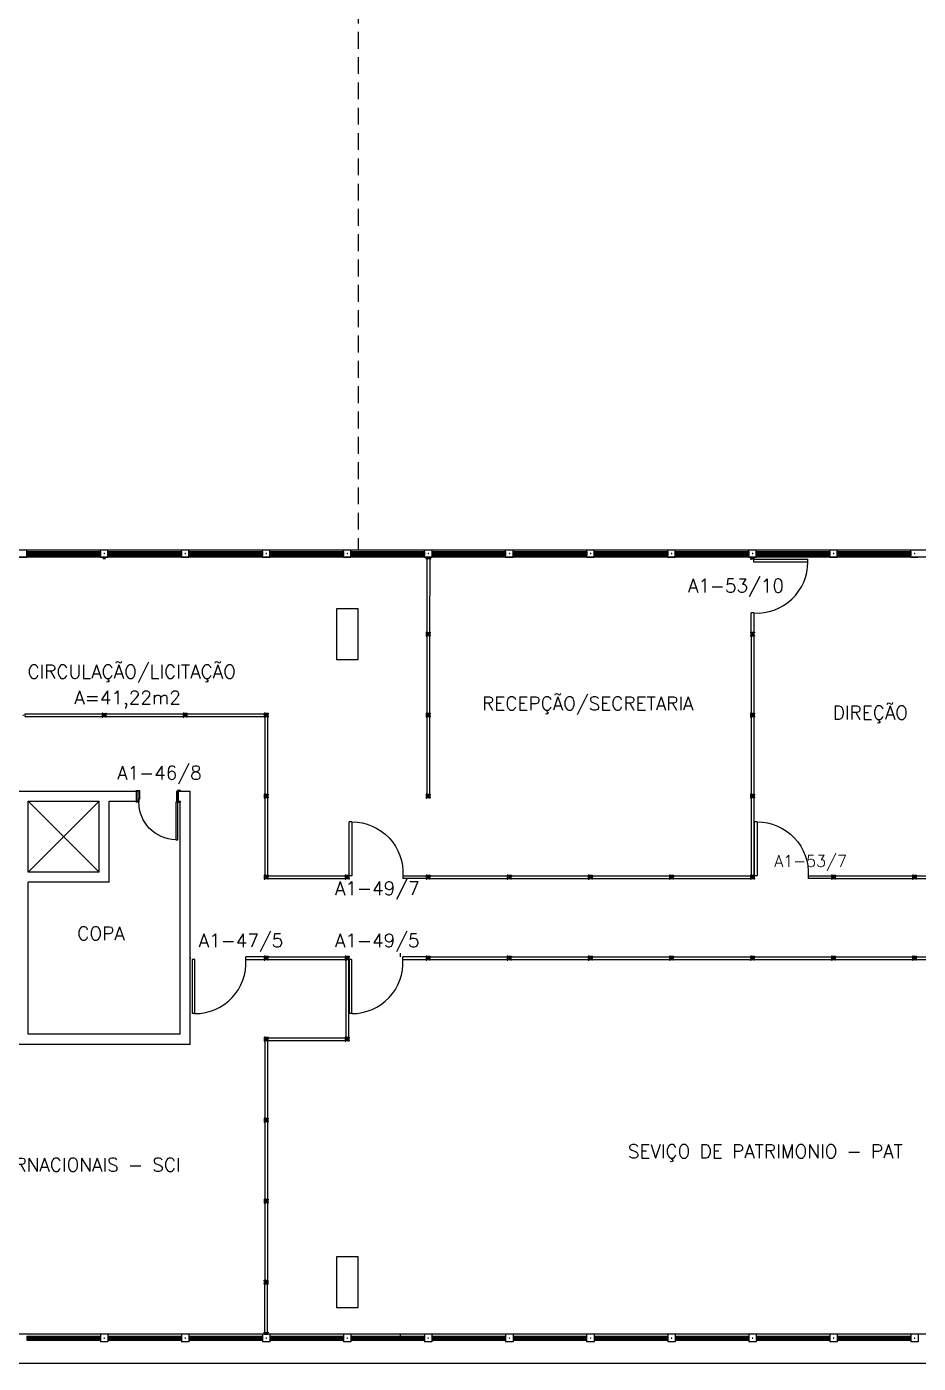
# Model space of a CAD drawing. Extents: x 297.6 to 386.7, y 146.5 to 187.4.
# Drawn here: x 352.9 to 366.1, y 146.48 to 166.28 of the extents above; entities that cross this region are included whole.
import ezdxf
from ezdxf.enums import TextEntityAlignment as Align

# ---------------------------------------------------------------- set-up
doc = ezdxf.new("R2010")
doc.units = 0
doc.header["$MEASUREMENT"] = 0
doc.linetypes.add('HIDDEN', pattern=[0.375, 0.25, -0.125])
doc.layers.get('0').update_dxf_attribs({"linetype": 'CONTINUOUS'})
for name, color, linetype in [('1', 1, 'CONTINUOUS'), ('ALV', 2, 'CONTINUOUS'), ('DIV', 2, 'CONTINUOUS'), ('ESPECIFICAÇÕES', 2, 'CONTINUOUS'), ('ESQ', 1, 'CONTINUOUS'), ('PILAR', 3, 'CONTINUOUS'), ('PISO', 1, 'CONTINUOUS'), ('PORTA', 2, 'CONTINUOUS'), ('TEXTO', 2, 'CONTINUOUS'), ('TEXTO-ENDEREÇO', 2, 'CONTINUOUS'), ('ÁREA', 2, 'CONTINUOUS')]:
    doc.layers.add(name, color=color, linetype=linetype)
doc.styles.add('UNB-100', font='simplex.shx', dxfattribs={"height": 0.2})
doc.styles.add('UNB-100-1', font='simplex.shx', dxfattribs={"height": 0.2})

# ---------------------------------------------------------------- blocks, each defined once
blk = doc.blocks.new('DIVI12')
for p, q in [((-0.004, 0), (0.004, 0)), ((0, 0.004), (0, -0.004)), ((0.025, 0.02), (0.025, -0.02)), ((0.025, 0.02), (1.175, 0.02)), ((1.175, 0.02), (1.175, -0.02)), ((1.204, 0), (1.196, 0)), ((1.2, 0.004), (1.2, -0.004)), ((0.025, -0.02), (1.175, -0.02))]:
    blk.add_line(p, q)
blk = doc.blocks.new('IMONT')
for p, q in [((0, 0.025), (0.02, 0.025)), ((0, 0.025), (0, -0.025)), ((0.02, 0.02), (0.005, 0.02)), ((0.005, 0.02), (0.005, -0.02)), ((0.02, 0.03), (0.02, 0.025)), ((0.02, 0.03), (0.03, 0.03)), ((0.02, -0.02), (0.02, 0.02)), ((0.025, 0.02), (0.025, -0.02)), ((0.025, 0.02), (0.03, 0.02)), ((0.03, 0.03), (0.03, 0.02)), ((0.02, -0.025), (0, -0.025)), ((0.005, -0.02), (0.02, -0.02)), ((0.02, -0.03), (0.02, -0.025)), ((0.03, -0.03), (0.02, -0.03)), ((0.025, -0.02), (0.03, -0.02)), ((0.03, -0.02), (0.03, -0.03))]:
    blk.add_line(p, q)
blk = doc.blocks.new('MONT')
for p, q in [((-0.03, 0.03), (-0.03, 0.02)), ((-0.02, 0.03), (-0.03, 0.03)), ((-0.03, 0.02), (-0.025, 0.02)), ((-0.025, -0.02), (-0.025, 0.02)), ((-0.02, 0.025), (-0.02, 0.03)), ((-0.02, 0.025), (0.02, 0.025)), ((0.02, 0.02), (-0.02, 0.02)), ((-0.02, 0.02), (-0.02, -0.02)), ((-0.004, 0), (0.004, 0)), ((0, 0.004), (0, -0.004)), ((0.02, 0.03), (0.02, 0.025)), ((0.02, 0.03), (0.03, 0.03)), ((0.02, -0.02), (0.02, 0.02)), ((0.025, 0.02), (0.025, -0.02)), ((0.025, 0.02), (0.03, 0.02)), ((0.03, 0.03), (0.03, 0.02)), ((-0.025, -0.02), (-0.03, -0.02)), ((-0.03, -0.02), (-0.03, -0.03)), ((-0.03, -0.03), (-0.02, -0.03)), ((-0.02, -0.02), (0.02, -0.02)), ((0.02, -0.025), (-0.02, -0.025)), ((-0.02, -0.03), (-0.02, -0.025)), ((0.02, -0.03), (0.02, -0.025)), ((0.03, -0.03), (0.02, -0.03)), ((0.025, -0.02), (0.03, -0.02)), ((0.03, -0.02), (0.03, -0.03))]:
    blk.add_line(p, q)
blk = doc.blocks.new('PRTD6')
at = {"linetype": 'Continuous'}
for p, q in [((-0.04, 0.571), (-0.01, 0.571)), ((-0.626, 0), (-0.596, 0)), ((0, 0), (0.03, 0)), ((-0.626, -0.15), (-0.596, -0.15)), ((0, -0.15), (0.03, -0.15))]:
    blk.add_line(p, q, dxfattribs=at)
for p, q in [((-0.04, 0.01), (-0.04, 0.571)), ((-0.01, 0.571), (-0.01, 0.01)), ((-0.626, 0.01), (-0.626, 0)), ((-0.586, 0.01), (-0.626, 0.01)), ((-0.596, 0), (-0.596, -0.15)), ((-0.586, -0.03), (-0.586, 0.01)), ((-0.01, 0.01), (-0.04, 0.01)), ((-0.01, 0.01), (0.03, 0.01)), ((-0.01, -0.03), (-0.01, 0.01)), ((0, 0), (0, -0.15)), ((0.03, 0.01), (0.03, 0)), ((-0.626, -0.15), (-0.626, -0.16)), ((-0.626, -0.16), (-0.576, -0.16)), ((-0.576, -0.03), (-0.586, -0.03)), ((-0.576, -0.16), (-0.576, -0.03)), ((-0.02, -0.03), (-0.01, -0.03)), ((-0.02, -0.16), (-0.02, -0.03)), ((0.03, -0.16), (-0.02, -0.16)), ((0.03, -0.15), (0.03, -0.16))]:
    blk.add_line(p, q)
blk.add_arc((-0.025, 0.01), 0.561, 91.5322, 180, dxfattribs=at)
blk = doc.blocks.new('PDDIV12')
at = {"color": 2}
for p, q in [((-0.07, 0.82), (-0.07, 0.02)), ((-0.03, 0.02), (-0.03, 0.82)), ((-0.825, 0.02), (-1.175, 0.02)), ((-0.825, 0.02), (-0.825, -0.02)), ((-0.07, 0.02), (-0.03, 0.02)), ((-0.01, 0), (0.01, 0)), ((0, -0.01), (0, 0.01)), ((-1.175, -0.02), (-0.825, -0.02))]:
    blk.add_line(p, q, dxfattribs=at)
for p, q in [((-0.07, 0.82), (-0.03, 0.82)), ((-1.2, 0), (-1.21, 0)), ((-1.2, 0.01), (-1.2, -0.01)), ((-1.19, 0), (-1.2, 0)), ((-1.175, 0.02), (-1.175, -0.02))]:
    blk.add_line(p, q)
at = {"color": 1}
blk.add_arc((-0.071, 0.065), 0.755, 89.8981, 183.4171, dxfattribs=at)
blk = doc.blocks.new('PEDIV12')
at = {"linetype": 'Continuous', "xscale": -1}
blk.add_blockref('PDDIV12', (0, 0), dxfattribs=at)

msp = doc.modelspace()

# ---------------------------------------------------------------- linework, layer by layer
at = {"layer": '1', "linetype": 'HIDDEN'}
for p, q in [((357.8, 174.076), (357.8, 158.526)), ((358.425, 152.551), (358.425, 152.497)), ((358.425, 146.905), (358.425, 146.82))]:
    msp.add_line(p, q, dxfattribs=at)
at = {"layer": '1', "linetype": 'Continuous'}
for p, q in [((352.915, 153.751), (353.965, 154.801)), ((352.915, 154.801), (353.965, 153.751))]:
    msp.add_line(p, q, dxfattribs=at)
at = {"layer": 'ALV', "linetype": 'Continuous'}
for p, q in [((351.165, 154.951), (354.515, 154.951)), ((354.515, 154.951), (354.515, 154.801)), ((355.115, 154.801), (355.115, 154.951)), ((355.115, 154.951), (355.315, 154.951)), ((355.315, 151.201), (355.315, 154.951)), ((352.915, 153.751), (352.915, 154.801)), ((352.915, 154.801), (353.965, 154.801)), ((353.915, 154.801), (353.965, 154.801)), ((353.965, 153.751), (353.965, 154.801)), ((354.115, 154.801), (354.515, 154.801)), ((354.115, 153.601), (354.115, 154.801)), ((355.115, 154.801), (355.165, 154.801)), ((355.165, 151.351), (355.165, 154.801)), ((353.965, 153.751), (352.915, 153.751)), ((354.115, 153.601), (352.915, 153.601)), ((352.915, 151.351), (352.915, 153.601)), ((355.165, 151.351), (352.915, 151.351)), ((355.315, 151.201), (347.965, 151.201))]:
    msp.add_line(p, q, dxfattribs=at)
at = {"layer": 'DIV'}
for p, q in [((354.045, 158.416), (354.037, 158.416)), ((354.041, 158.42), (354.041, 158.412)), ((358.845, 158.416), (358.837, 158.416)), ((358.841, 158.42), (358.841, 158.412)), ((363.65, 158.416), (363.63, 158.416)), ((363.644, 158.416), (363.636, 158.416)), ((363.64, 158.406), (363.64, 158.426)), ((363.64, 158.42), (363.64, 158.412)), ((354.061, 158.391), (354.021, 158.391)), ((358.821, 158.391), (358.82, 157.301)), ((358.861, 158.391), (358.821, 158.391)), ((358.861, 158.391), (358.86, 157.301)), ((363.62, 158.391), (363.66, 158.391)), ((363.66, 158.346), (363.66, 158.386)), ((363.66, 158.386), (364.46, 158.386)), ((364.46, 158.346), (363.66, 158.346)), ((364.46, 158.346), (364.46, 158.386)), ((363.62, 157.301), (363.62, 157.591)), ((363.66, 157.591), (363.62, 157.591)), ((363.66, 157.591), (363.66, 157.301)), ((363.62, 157.301), (363.66, 157.301)), ((363.62, 157.301), (363.66, 157.301)), ((363.636, 157.276), (363.644, 157.276)), ((363.64, 157.272), (363.64, 157.28)), ((355.26, 156.101), (355.22, 156.101)), ((355.244, 156.076), (355.236, 156.076)), ((355.24, 156.072), (355.24, 156.08)), ((356.46, 156.101), (356.42, 156.101)), ((356.444, 156.076), (356.436, 156.076)), ((356.44, 156.072), (356.44, 156.08)), ((358.86, 156.101), (358.82, 156.101)), ((358.844, 156.076), (358.836, 156.076)), ((358.84, 156.072), (358.84, 156.08)), ((363.66, 156.101), (363.62, 156.101)), ((363.644, 156.076), (363.636, 156.076)), ((363.64, 156.072), (363.64, 156.08)), ((356.46, 154.901), (356.42, 154.901)), ((356.444, 154.876), (356.436, 154.876)), ((356.44, 154.872), (356.44, 154.88)), ((358.86, 154.901), (358.82, 154.901)), ((358.844, 154.876), (358.836, 154.876)), ((358.84, 154.872), (358.84, 154.88)), ((363.66, 154.901), (363.62, 154.901)), ((363.644, 154.876), (363.636, 154.876)), ((363.64, 154.872), (363.64, 154.88)), ((356.46, 153.701), (356.42, 153.701)), ((356.444, 153.676), (356.436, 153.676)), ((356.44, 153.672), (356.44, 153.68)), ((357.66, 153.701), (357.62, 153.701)), ((357.644, 153.676), (357.636, 153.676)), ((357.64, 153.672), (357.64, 153.68)), ((358.86, 153.701), (358.82, 153.701)), ((358.844, 153.676), (358.836, 153.676)), ((358.84, 153.672), (358.84, 153.68)), ((360.06, 153.701), (360.02, 153.701)), ((360.044, 153.676), (360.036, 153.676)), ((360.04, 153.672), (360.04, 153.68)), ((361.26, 153.701), (361.22, 153.701)), ((361.244, 153.676), (361.236, 153.676)), ((361.24, 153.672), (361.24, 153.68)), ((362.46, 153.701), (362.42, 153.701)), ((362.444, 153.676), (362.436, 153.676)), ((362.44, 153.672), (362.44, 153.68)), ((363.66, 153.701), (363.62, 153.701)), ((363.644, 153.676), (363.636, 153.676)), ((363.64, 153.672), (363.64, 153.68)), ((364.86, 153.701), (364.82, 153.701)), ((364.844, 153.676), (364.836, 153.676)), ((364.84, 153.672), (364.84, 153.68)), ((366.06, 153.701), (366.02, 153.701)), ((366.044, 153.676), (366.036, 153.676)), ((366.04, 153.672), (366.04, 153.68)), ((357.66, 152.501), (357.62, 152.501)), ((357.644, 152.476), (357.636, 152.476)), ((357.64, 152.472), (357.64, 152.48)), ((358.86, 152.501), (358.82, 152.501)), ((358.844, 152.476), (358.836, 152.476)), ((358.84, 152.472), (358.84, 152.48)), ((360.06, 152.501), (360.02, 152.501)), ((360.044, 152.476), (360.036, 152.476)), ((360.04, 152.472), (360.04, 152.48)), ((361.26, 152.501), (361.22, 152.501)), ((361.244, 152.476), (361.236, 152.476)), ((361.24, 152.472), (361.24, 152.48)), ((362.46, 152.501), (362.42, 152.501)), ((362.444, 152.476), (362.436, 152.476)), ((362.44, 152.472), (362.44, 152.48)), ((363.66, 152.501), (363.62, 152.501)), ((363.644, 152.476), (363.636, 152.476)), ((363.64, 152.472), (363.64, 152.48)), ((364.86, 152.501), (364.82, 152.501)), ((364.844, 152.476), (364.836, 152.476)), ((364.84, 152.472), (364.84, 152.48)), ((366.06, 152.501), (366.02, 152.501)), ((366.044, 152.476), (366.036, 152.476)), ((366.04, 152.472), (366.04, 152.48)), ((356.46, 151.301), (356.42, 151.301)), ((356.444, 151.276), (356.436, 151.276)), ((356.44, 151.272), (356.44, 151.28)), ((357.66, 151.301), (357.62, 151.301)), ((357.644, 151.276), (357.636, 151.276)), ((357.64, 151.272), (357.64, 151.28)), ((356.46, 150.101), (356.42, 150.101)), ((356.444, 150.076), (356.436, 150.076)), ((356.44, 150.072), (356.44, 150.08)), ((356.46, 148.901), (356.42, 148.901)), ((356.444, 148.876), (356.436, 148.876)), ((356.44, 148.872), (356.44, 148.88)), ((356.42, 146.93), (356.42, 147.651)), ((356.42, 147.651), (356.46, 147.651)), ((356.42, 147.651), (356.46, 147.651)), ((356.436, 147.676), (356.444, 147.676)), ((356.44, 147.68), (356.44, 147.672)), ((356.46, 146.93), (356.46, 147.651))]:
    msp.add_line(p, q, dxfattribs=at)
at = {"layer": 'DIV', "linetype": 'Continuous'}
msp.add_line((363.66, 157.301), (363.62, 157.301), dxfattribs=at)
at = {"layer": 'DIV', "color": 2}
for p, q in [((355.325, 152.476), (355.305, 152.476)), ((355.315, 152.486), (355.315, 152.466)), ((356.14, 152.456), (356.14, 152.496)), ((356.415, 152.496), (356.14, 152.496)), ((356.46, 152.501), (356.42, 152.501)), ((356.444, 152.476), (356.436, 152.476)), ((356.44, 152.472), (356.44, 152.48)), ((355.345, 152.456), (355.345, 151.656)), ((355.385, 152.456), (355.345, 152.456)), ((355.385, 151.656), (355.385, 152.456)), ((356.14, 152.456), (356.415, 152.456)), ((355.385, 151.656), (355.345, 151.656))]:
    msp.add_line(p, q, dxfattribs=at)
at = {"layer": 'DIV'}
msp.add_arc((363.705, 158.345), 0.755, 266.5829, 0.1019, dxfattribs=at)
at = {"layer": 'DIV', "color": 2}
msp.add_arc((355.387, 152.411), 0.755, 269.8981, 3.4171, dxfattribs=at)
at = {"layer": 'ESQ', "linetype": 'Continuous'}
msp.add_line((376.785, 158.416), (338.496, 158.416), dxfattribs=at)
at = {"layer": 'ESQ'}
for p, q in [((352.786, 158.526), (352.896, 158.526)), ((352.786, 158.416), (352.896, 158.416)), ((352.896, 158.416), (352.896, 158.526)), ((352.896, 158.501), (352.896, 158.441)), ((352.896, 158.501), (353.986, 158.501)), ((352.896, 158.481), (353.986, 158.481)), ((352.896, 158.461), (353.986, 158.461)), ((352.896, 158.441), (353.986, 158.441)), ((353.986, 158.526), (354.096, 158.526)), ((353.986, 158.416), (353.986, 158.526)), ((353.986, 158.501), (353.986, 158.441)), ((353.986, 158.416), (354.096, 158.416)), ((354.037, 158.471), (354.045, 158.471)), ((354.045, 158.471), (354.037, 158.471)), ((354.041, 158.475), (354.041, 158.467)), ((354.041, 158.475), (354.041, 158.467)), ((354.096, 158.416), (354.096, 158.526)), ((354.096, 158.501), (355.186, 158.501)), ((354.096, 158.501), (354.096, 158.441)), ((354.096, 158.481), (355.186, 158.481)), ((354.096, 158.461), (355.186, 158.461)), ((354.096, 158.441), (355.186, 158.441)), ((355.186, 158.526), (355.296, 158.526)), ((355.186, 158.416), (355.186, 158.526)), ((355.186, 158.501), (355.186, 158.441)), ((355.186, 158.416), (355.296, 158.416)), ((355.237, 158.471), (355.245, 158.471)), ((355.245, 158.471), (355.237, 158.471)), ((355.241, 158.475), (355.241, 158.467)), ((355.241, 158.475), (355.241, 158.467)), ((355.296, 158.416), (355.296, 158.526)), ((355.296, 158.501), (355.296, 158.441)), ((355.296, 158.501), (356.386, 158.501)), ((355.296, 158.481), (356.386, 158.481)), ((355.296, 158.461), (356.386, 158.461)), ((355.296, 158.441), (356.386, 158.441)), ((356.386, 158.526), (356.496, 158.526)), ((356.386, 158.416), (356.386, 158.526)), ((356.386, 158.501), (356.386, 158.441)), ((356.386, 158.416), (356.496, 158.416)), ((356.445, 158.471), (356.437, 158.471)), ((356.437, 158.471), (356.445, 158.471)), ((356.441, 158.475), (356.441, 158.467)), ((356.441, 158.475), (356.441, 158.467)), ((356.496, 158.416), (356.496, 158.526)), ((356.496, 158.501), (356.496, 158.441)), ((356.496, 158.501), (357.586, 158.501)), ((356.496, 158.481), (357.586, 158.481)), ((356.496, 158.461), (357.586, 158.461)), ((356.496, 158.441), (357.586, 158.441)), ((357.586, 158.526), (357.696, 158.526)), ((357.586, 158.416), (357.586, 158.526)), ((357.586, 158.501), (357.586, 158.441)), ((357.586, 158.416), (357.696, 158.416)), ((357.637, 158.471), (357.645, 158.471)), ((357.645, 158.471), (357.637, 158.471)), ((357.641, 158.475), (357.641, 158.467)), ((357.641, 158.475), (357.641, 158.467)), ((357.696, 158.416), (357.696, 158.526)), ((357.696, 158.501), (357.696, 158.441)), ((357.696, 158.501), (358.786, 158.501)), ((357.696, 158.481), (358.786, 158.481)), ((357.696, 158.461), (358.786, 158.461)), ((357.696, 158.441), (358.786, 158.441)), ((358.786, 158.526), (358.896, 158.526)), ((358.786, 158.416), (358.786, 158.526)), ((358.786, 158.501), (358.786, 158.441)), ((358.786, 158.416), (358.896, 158.416)), ((358.845, 158.471), (358.837, 158.471)), ((358.837, 158.471), (358.845, 158.471)), ((358.841, 158.475), (358.841, 158.467)), ((358.841, 158.475), (358.841, 158.467)), ((358.896, 158.416), (358.896, 158.526)), ((358.896, 158.501), (358.896, 158.441)), ((358.896, 158.501), (359.986, 158.501)), ((358.896, 158.481), (359.986, 158.481)), ((358.896, 158.461), (359.986, 158.461)), ((358.896, 158.441), (359.986, 158.441)), ((359.986, 158.526), (360.096, 158.526)), ((359.986, 158.416), (359.986, 158.526)), ((359.986, 158.501), (359.986, 158.441)), ((359.986, 158.416), (360.096, 158.416)), ((360.037, 158.471), (360.045, 158.471)), ((360.045, 158.471), (360.037, 158.471)), ((360.041, 158.475), (360.041, 158.467)), ((360.041, 158.475), (360.041, 158.467)), ((360.096, 158.416), (360.096, 158.526)), ((360.096, 158.501), (361.186, 158.501)), ((360.096, 158.501), (360.096, 158.441)), ((360.096, 158.481), (361.186, 158.481)), ((360.096, 158.461), (361.186, 158.461)), ((360.096, 158.441), (361.186, 158.441)), ((361.186, 158.416), (361.186, 158.526)), ((361.186, 158.526), (361.296, 158.526)), ((361.186, 158.501), (361.186, 158.441)), ((361.186, 158.416), (361.296, 158.416)), ((361.245, 158.471), (361.237, 158.471)), ((361.237, 158.471), (361.245, 158.471)), ((361.241, 158.475), (361.241, 158.467)), ((361.241, 158.475), (361.241, 158.467)), ((361.296, 158.416), (361.296, 158.526)), ((361.296, 158.501), (362.386, 158.501)), ((361.296, 158.501), (361.296, 158.441)), ((361.296, 158.481), (362.386, 158.481)), ((361.296, 158.461), (362.386, 158.461)), ((361.296, 158.441), (362.386, 158.441)), ((362.386, 158.526), (362.496, 158.526)), ((362.386, 158.416), (362.386, 158.526)), ((362.386, 158.501), (362.386, 158.441)), ((362.386, 158.416), (362.496, 158.416)), ((362.437, 158.471), (362.445, 158.471)), ((362.445, 158.471), (362.437, 158.471)), ((362.441, 158.475), (362.441, 158.467)), ((362.441, 158.475), (362.441, 158.467)), ((362.496, 158.416), (362.496, 158.526)), ((362.496, 158.501), (362.496, 158.441)), ((362.496, 158.501), (363.586, 158.501)), ((362.496, 158.481), (363.586, 158.481)), ((362.496, 158.461), (363.586, 158.461)), ((362.496, 158.441), (363.586, 158.441)), ((363.586, 158.526), (363.696, 158.526)), ((363.586, 158.416), (363.586, 158.526)), ((363.586, 158.501), (363.586, 158.441)), ((363.586, 158.416), (363.696, 158.416)), ((363.637, 158.471), (363.645, 158.471)), ((363.645, 158.471), (363.637, 158.471)), ((363.641, 158.475), (363.641, 158.467)), ((363.641, 158.475), (363.641, 158.467)), ((363.696, 158.416), (363.696, 158.526)), ((363.696, 158.501), (363.696, 158.441)), ((363.696, 158.501), (364.786, 158.501)), ((363.696, 158.481), (364.786, 158.481)), ((363.696, 158.461), (364.786, 158.461)), ((363.696, 158.441), (364.786, 158.441)), ((364.786, 158.526), (364.896, 158.526)), ((364.786, 158.416), (364.786, 158.526)), ((364.786, 158.501), (364.786, 158.441)), ((364.786, 158.416), (364.896, 158.416)), ((364.845, 158.471), (364.837, 158.471)), ((364.837, 158.471), (364.845, 158.471)), ((364.841, 158.475), (364.841, 158.467)), ((364.841, 158.475), (364.841, 158.467)), ((364.896, 158.416), (364.896, 158.526)), ((364.896, 158.501), (364.896, 158.441)), ((364.896, 158.501), (365.986, 158.501)), ((364.896, 158.481), (365.986, 158.481)), ((364.896, 158.461), (365.986, 158.461)), ((364.896, 158.441), (365.986, 158.441)), ((365.986, 158.526), (366.096, 158.526)), ((365.986, 158.416), (365.986, 158.526)), ((365.986, 158.501), (365.986, 158.441)), ((365.986, 158.416), (366.096, 158.416)), ((366.037, 158.471), (366.045, 158.471)), ((366.045, 158.471), (366.037, 158.471)), ((366.041, 158.475), (366.041, 158.467)), ((366.041, 158.475), (366.041, 158.467)), ((352.895, 146.88), (352.895, 146.82)), ((352.895, 146.88), (353.985, 146.88)), ((352.895, 146.86), (353.985, 146.86)), ((352.895, 146.84), (353.985, 146.84)), ((352.895, 146.82), (353.985, 146.82)), ((354.095, 146.905), (353.985, 146.905)), ((353.985, 146.905), (353.985, 146.795)), ((353.985, 146.88), (353.985, 146.82)), ((354.095, 146.795), (353.985, 146.795)), ((354.036, 146.85), (354.044, 146.85)), ((354.044, 146.85), (354.036, 146.85)), ((354.04, 146.854), (354.04, 146.846)), ((354.04, 146.854), (354.04, 146.846)), ((354.095, 146.905), (354.095, 146.795)), ((354.095, 146.88), (355.185, 146.88)), ((354.095, 146.88), (354.095, 146.82)), ((354.095, 146.86), (355.185, 146.86)), ((354.095, 146.84), (355.185, 146.84)), ((354.095, 146.82), (355.185, 146.82)), ((355.295, 146.905), (355.185, 146.905)), ((355.185, 146.905), (355.185, 146.795)), ((355.185, 146.88), (355.185, 146.82)), ((355.295, 146.795), (355.185, 146.795)), ((355.236, 146.85), (355.244, 146.85)), ((355.244, 146.85), (355.236, 146.85)), ((355.24, 146.854), (355.24, 146.846)), ((355.24, 146.854), (355.24, 146.846)), ((355.295, 146.905), (355.295, 146.795)), ((355.295, 146.88), (355.295, 146.82)), ((355.295, 146.88), (356.385, 146.88)), ((355.295, 146.86), (356.385, 146.86)), ((355.295, 146.84), (356.385, 146.84)), ((355.295, 146.82), (356.385, 146.82)), ((356.495, 146.905), (356.385, 146.905)), ((356.385, 146.905), (356.385, 146.795)), ((356.385, 146.88), (356.385, 146.82)), ((356.495, 146.795), (356.385, 146.795)), ((356.444, 146.85), (356.436, 146.85)), ((356.436, 146.85), (356.444, 146.85)), ((356.44, 146.854), (356.44, 146.846)), ((356.44, 146.854), (356.44, 146.846)), ((356.495, 146.905), (356.495, 146.795)), ((356.495, 146.88), (356.495, 146.82)), ((356.495, 146.88), (357.585, 146.88)), ((356.495, 146.86), (357.585, 146.86)), ((356.495, 146.84), (357.585, 146.84)), ((356.495, 146.82), (357.585, 146.82)), ((357.695, 146.905), (357.585, 146.905)), ((357.585, 146.905), (357.585, 146.795)), ((357.585, 146.88), (357.585, 146.82)), ((357.695, 146.795), (357.585, 146.795)), ((357.636, 146.85), (357.644, 146.85)), ((357.644, 146.85), (357.636, 146.85)), ((357.64, 146.854), (357.64, 146.846)), ((357.64, 146.854), (357.64, 146.846)), ((357.695, 146.905), (357.695, 146.795)), ((357.695, 146.88), (357.695, 146.82)), ((357.695, 146.88), (358.785, 146.88)), ((357.695, 146.86), (358.785, 146.86)), ((357.695, 146.84), (358.785, 146.84)), ((357.695, 146.82), (358.785, 146.82)), ((358.895, 146.905), (358.785, 146.905)), ((358.785, 146.905), (358.785, 146.795)), ((358.785, 146.88), (358.785, 146.82)), ((358.895, 146.795), (358.785, 146.795)), ((358.844, 146.85), (358.836, 146.85)), ((358.836, 146.85), (358.844, 146.85)), ((358.84, 146.854), (358.84, 146.846)), ((358.84, 146.854), (358.84, 146.846)), ((358.895, 146.905), (358.895, 146.795)), ((358.895, 146.88), (358.895, 146.82)), ((358.895, 146.88), (359.985, 146.88)), ((358.895, 146.86), (359.985, 146.86)), ((358.895, 146.84), (359.985, 146.84)), ((358.895, 146.82), (359.985, 146.82)), ((360.095, 146.905), (359.985, 146.905)), ((359.985, 146.905), (359.985, 146.795)), ((359.985, 146.88), (359.985, 146.82)), ((360.095, 146.795), (359.985, 146.795)), ((360.036, 146.85), (360.044, 146.85)), ((360.044, 146.85), (360.036, 146.85)), ((360.04, 146.854), (360.04, 146.846)), ((360.04, 146.854), (360.04, 146.846)), ((360.095, 146.905), (360.095, 146.795)), ((360.095, 146.88), (361.185, 146.88)), ((360.095, 146.88), (360.095, 146.82)), ((360.095, 146.86), (361.185, 146.86)), ((360.095, 146.84), (361.185, 146.84)), ((360.095, 146.82), (361.185, 146.82)), ((361.185, 146.905), (361.185, 146.795)), ((361.295, 146.905), (361.185, 146.905)), ((361.185, 146.88), (361.185, 146.82)), ((361.295, 146.795), (361.185, 146.795)), ((361.244, 146.85), (361.236, 146.85)), ((361.236, 146.85), (361.244, 146.85)), ((361.24, 146.854), (361.24, 146.846)), ((361.24, 146.854), (361.24, 146.846)), ((361.295, 146.905), (361.295, 146.795)), ((361.295, 146.88), (362.385, 146.88)), ((361.295, 146.88), (361.295, 146.82)), ((361.295, 146.86), (362.385, 146.86)), ((361.295, 146.84), (362.385, 146.84)), ((361.295, 146.82), (362.385, 146.82)), ((362.495, 146.905), (362.385, 146.905)), ((362.385, 146.905), (362.385, 146.795)), ((362.385, 146.88), (362.385, 146.82)), ((362.495, 146.795), (362.385, 146.795)), ((362.436, 146.85), (362.444, 146.85)), ((362.444, 146.85), (362.436, 146.85)), ((362.44, 146.854), (362.44, 146.846)), ((362.44, 146.854), (362.44, 146.846)), ((362.495, 146.905), (362.495, 146.795)), ((362.495, 146.88), (362.495, 146.82)), ((362.495, 146.88), (363.585, 146.88)), ((362.495, 146.86), (363.585, 146.86)), ((362.495, 146.84), (363.585, 146.84)), ((362.495, 146.82), (363.585, 146.82)), ((363.695, 146.905), (363.585, 146.905)), ((363.585, 146.905), (363.585, 146.795)), ((363.585, 146.88), (363.585, 146.82)), ((363.695, 146.795), (363.585, 146.795)), ((363.636, 146.85), (363.644, 146.85)), ((363.644, 146.85), (363.636, 146.85)), ((363.64, 146.854), (363.64, 146.846)), ((363.64, 146.854), (363.64, 146.846)), ((363.695, 146.905), (363.695, 146.795)), ((363.695, 146.88), (363.695, 146.82)), ((363.695, 146.88), (364.785, 146.88)), ((363.695, 146.86), (364.785, 146.86)), ((363.695, 146.84), (364.785, 146.84)), ((363.695, 146.82), (364.785, 146.82)), ((364.895, 146.905), (364.785, 146.905)), ((364.785, 146.905), (364.785, 146.795)), ((364.785, 146.88), (364.785, 146.82)), ((364.895, 146.795), (364.785, 146.795)), ((364.844, 146.85), (364.836, 146.85)), ((364.836, 146.85), (364.844, 146.85)), ((364.84, 146.854), (364.84, 146.846)), ((364.84, 146.854), (364.84, 146.846)), ((364.895, 146.905), (364.895, 146.795)), ((364.895, 146.88), (364.895, 146.82)), ((364.895, 146.88), (365.985, 146.88)), ((364.895, 146.86), (365.985, 146.86)), ((364.895, 146.84), (365.985, 146.84)), ((364.895, 146.82), (365.985, 146.82)), ((366.095, 146.905), (365.985, 146.905)), ((365.985, 146.905), (365.985, 146.795)), ((365.985, 146.88), (365.985, 146.82)), ((366.095, 146.795), (365.985, 146.795)), ((366.036, 146.85), (366.044, 146.85)), ((366.044, 146.85), (366.036, 146.85)), ((366.04, 146.854), (366.04, 146.846)), ((366.04, 146.854), (366.04, 146.846)), ((366.095, 146.905), (366.095, 146.795))]:
    msp.add_line(p, q, dxfattribs=at)
at = {"layer": 'PILAR'}
for p, q in [((357.8, 157.651), (357.48, 157.651)), ((357.48, 157.651), (357.48, 156.901)), ((357.8, 156.901), (357.8, 157.651)), ((357.48, 156.901), (357.8, 156.901)), ((357.48, 148.051), (357.48, 147.301)), ((357.8, 148.051), (357.48, 148.051)), ((357.8, 147.301), (357.8, 148.051)), ((357.48, 147.301), (357.8, 147.301))]:
    msp.add_line(p, q, dxfattribs=at)
at = {"layer": 'PISO', "linetype": 'Continuous'}
for p, q in [((336.1, 158.526), (379.39, 158.526)), ((376.995, 146.905), (337.086, 146.905)), ((337.086, 146.476), (379.39, 146.476))]:
    msp.add_line(p, q, dxfattribs=at)

# ---------------------------------------------------------------- block references
at = {"layer": 'DIV', "linetype": 'Continuous'}
for name, p, rotation in [('IMONT', (358.841, 158.416), 270), ('DIVI12', (358.84, 157.276), 270), ('DIVI12', (363.64, 157.276), 270), ('DIVI12', (356.44, 156.076), 270), ('DIVI12', (358.84, 156.076), 270), ('DIVI12', (363.64, 156.076), 270), ('DIVI12', (356.44, 154.876), 270), ('DIVI12', (363.64, 154.876), 270), ('DIVI12', (357.64, 152.476), 270), ('DIVI12', (356.44, 151.276), 270), ('DIVI12', (356.44, 150.076), 270), ('DIVI12', (356.44, 148.876), 270), ('MONT', (356.44, 147.676), 180), ('IMONT', (356.44, 146.905), 90)]:
    msp.add_blockref(name, p, dxfattribs=dict(at, rotation=rotation))
at = {"layer": 'DIV', "linetype": 'Continuous', "xscale": -1}
for name, p, rotation in [('IMONT', (363.64, 158.416), 90), ('PEDIV12', (357.64, 152.476), 180)]:
    msp.add_blockref(name, p, dxfattribs=dict(at, rotation=rotation))
at = {"layer": 'DIV', "linetype": 'Continuous'}
for name, p in [('MONT', (358.84, 157.276)), ('DIVI12', (352.84, 156.076)), ('MONT', (354.04, 156.076)), ('DIVI12', (354.04, 156.076)), ('MONT', (355.24, 156.076)), ('DIVI12', (355.24, 156.076)), ('MONT', (356.44, 156.076)), ('MONT', (358.84, 156.076)), ('MONT', (363.64, 156.076)), ('MONT', (356.44, 154.876)), ('MONT', (358.84, 154.876)), ('MONT', (363.64, 154.876)), ('PEDIV12', (357.64, 153.676)), ('PEDIV12', (363.64, 153.676)), ('MONT', (356.44, 153.676)), ('DIVI12', (356.44, 153.676)), ('MONT', (357.64, 153.676)), ('MONT', (358.84, 153.676)), ('DIVI12', (358.84, 153.676)), ('MONT', (360.04, 153.676)), ('DIVI12', (360.04, 153.676)), ('MONT', (361.24, 153.676)), ('DIVI12', (361.24, 153.676)), ('MONT', (362.44, 153.676)), ('DIVI12', (362.44, 153.676)), ('MONT', (363.64, 153.676)), ('MONT', (363.64, 153.676)), ('MONT', (364.84, 153.676)), ('DIVI12', (364.84, 153.676)), ('MONT', (366.04, 153.676)), ('DIVI12', (366.04, 153.676)), ('DIVI12', (356.44, 152.476)), ('MONT', (357.64, 152.476)), ('MONT', (358.84, 152.476)), ('DIVI12', (358.84, 152.476)), ('MONT', (360.04, 152.476)), ('DIVI12', (360.04, 152.476)), ('MONT', (361.24, 152.476)), ('DIVI12', (361.24, 152.476)), ('MONT', (362.44, 152.476)), ('DIVI12', (362.44, 152.476)), ('MONT', (363.64, 152.476)), ('DIVI12', (363.64, 152.476)), ('MONT', (364.84, 152.476)), ('DIVI12', (364.84, 152.476)), ('MONT', (366.04, 152.476)), ('DIVI12', (366.04, 152.476)), ('MONT', (356.44, 151.276)), ('DIVI12', (356.44, 151.276)), ('MONT', (357.64, 151.276)), ('MONT', (356.44, 150.076)), ('MONT', (356.44, 148.876))]:
    msp.add_blockref(name, p, dxfattribs=at)
at = {"layer": 'DIV', "linetype": 'Continuous', "xscale": -1}
msp.add_blockref('MONT', (363.64, 157.276), dxfattribs=at)
at = {"layer": 'DIV', "color": 2, "linetype": 'Continuous'}
msp.add_blockref('MONT', (356.44, 152.476), dxfattribs=at)
at = {"layer": 'PORTA', "linetype": 'Continuous', "xscale": -1, "rotation": 180}
msp.add_blockref('PRTD6', (355.141, 154.801), dxfattribs=at)

# ---------------------------------------------------------------- texts
at = {"layer": 'ESPECIFICAÇÕES', "style": 'UNB-100'}
msp.add_text('A1-53/7', height=0.1715, dxfattribs=at).set_placement((363.965, 153.83))
at = {"layer": 'TEXTO', "linetype": 'Continuous', "style": 'UNB-100'}
for s, p in [('CIRCULAÇÃO/LICITAÇÃO', (354.449, 156.623)), ('RECEPÇÃO/SECRETARIA', (361.202, 156.151)), ('DIREÇÃO', (365.386, 156.014)), ('COPA', (353.994, 152.744)), ('SEVIÇO DE PATRIMONIO - PAT', (363.831, 149.517)), ('SETOR DE COMPRAS INTERNACIONAIS - SCI', (352.238, 149.317))]:
    msp.add_text(s, height=0.2, dxfattribs=at).set_placement(p, align=Align.CENTER)
at = {"layer": 'TEXTO-ENDEREÇO', "style": 'UNB-100-1'}
for s, p in [('A1-53/10', (363.396, 157.895)), ('A1-46/8', (354.859, 155.124)), ('A1-49/7', (358.085, 153.412)), ('A1-47/5', (356.067, 152.64)), ('A1-49/5', (358.085, 152.64))]:
    msp.add_text(s, height=0.2, dxfattribs=at).set_placement(p, align=Align.CENTER)
at = {"layer": 'ÁREA', "linetype": 'Continuous', "style": 'UNB-100'}
msp.add_text('A=41,22m2', height=0.2, dxfattribs=at).set_placement((353.6, 156.238))

doc.saveas('drawing.dxf')
